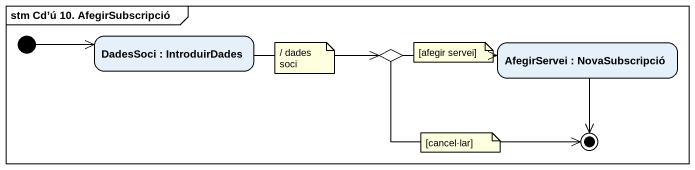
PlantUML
@startuml
mainframe stm Cd’ú 10. AfegirSubscripció
hide empty description
state "DadesSoci : IntroduirDades" as DadesSoci
state "AfegirServei : NovaSubscripció" as AfegirServei
state choice1 <<choice>>
[*] -right-> DadesSoci
DadesSoci -right-> choice1
choice1 -right-> AfegirServei
AfegirServei --> [*]
choice1 -right-> [*]
note as N1
  / dades soci
end note
note as N2
  [afegir servei]
end note
note as N3
  [cancel·lar]
end note
@enduml
